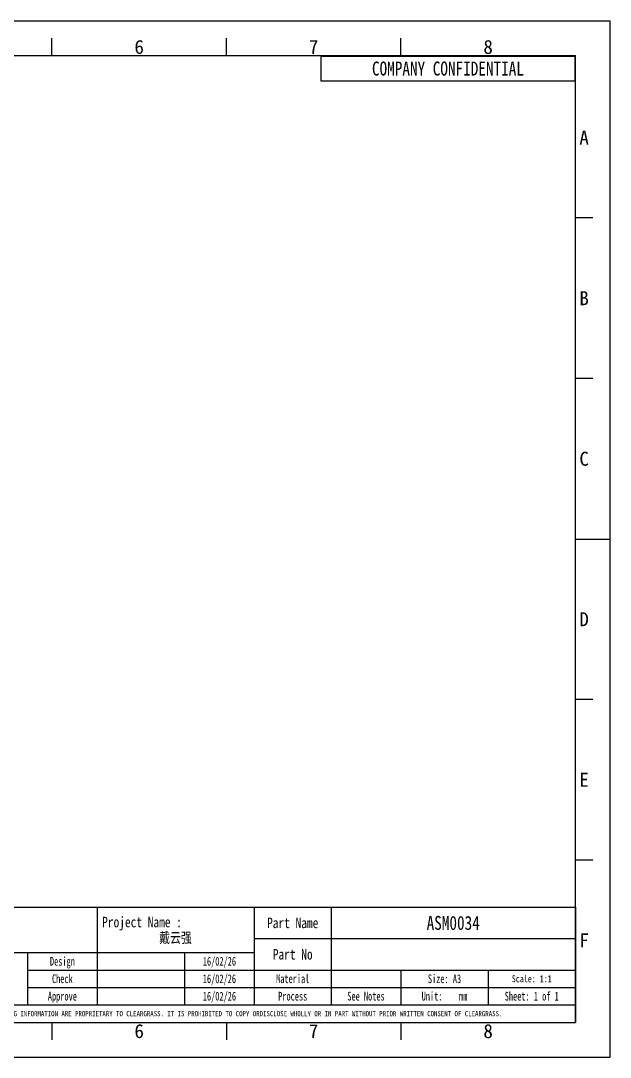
# Model space of a CAD drawing. Header units: millimetres. Extents: x 0 to 420, y 0 to 297.
# Drawn here: x 251.1 to 420, y 0 to 297 of the extents above; entities that cross this region are included whole.
import ezdxf

# ---------------------------------------------------------------- set-up
doc = ezdxf.new("R2010")
doc.units = ezdxf.units.MM
doc.header["$LTSCALE"] = 23.1
doc.layers.get('0').update_dxf_attribs({"linetype": 'CONTINUOUS'})
doc.styles.get("Standard").update_dxf_attribs({"font": 'txt', "width": 0.7})
doc.styles.add('TEXTSTYLE_2', font='txt')
doc.styles.add('TEXTSTYLE_5', font='txt', dxfattribs={"width": 0.8})

msp = doc.modelspace()

# ---------------------------------------------------------------- linework, layer by layer
at = {"color": 2, "linetype": 'Continuous'}
for p, q in [((0, 297), (420, 297)), ((420, 0), (420, 297)), ((260, 287), (260, 292)), ((310, 287), (310, 292)), ((360, 287), (360, 292)), ((337.085, 286.8), (409.885, 286.8)), ((337.085, 286.8), (337.085, 279.8)), ((409.885, 286.8), (409.885, 279.8)), ((337.085, 279.8), (409.885, 279.8)), ((415, 240.5), (410, 240.5)), ((415, 194.5), (410, 194.5)), ((415, 102.5), (410, 102.5)), ((415, 56.5), (410, 56.5)), ((222.198, 43.002), (409.998, 43.002)), ((272.998, 43.002), (272.998, 15.002)), ((317.998, 43.002), (317.998, 15.002)), ((339.998, 43.002), (339.998, 15.002)), ((409.998, 43.002), (409.998, 10.002)), ((317.998, 34.002), (409.998, 34.002)), ((222.198, 30.002), (317.998, 30.002)), ((252.998, 30.002), (252.998, 15.002)), ((297.998, 30.002), (297.998, 15.002)), ((252.998, 25.002), (409.998, 25.002)), ((359.998, 25.002), (359.998, 15.002)), ((384.998, 25.002), (384.998, 15.002)), ((252.998, 20.002), (409.998, 20.002)), ((222.198, 15.002), (409.998, 15.002)), ((222.198, 10.002), (409.998, 10.002)), ((260, 10), (260, 5)), ((310, 10), (310, 5)), ((360, 10), (360, 5)), ((0, 0), (420, 0))]:
    msp.add_line(p, q, dxfattribs=at)
at = {"color": 7, "linetype": 'Continuous'}
for p, q in [((10, 287), (410, 287)), ((410, 10), (410, 287)), ((410, 148.5), (420, 148.5)), ((10, 10), (410, 10))]:
    msp.add_line(p, q, dxfattribs=at)

# ---------------------------------------------------------------- texts
at = {"color": 2, "linetype": 'Continuous', "line_spacing_factor": 0.9}
for s, insert, char_height, width, attachment_point, style in [('6', (285, 291.5), 4, 4, 2, 'TEXTSTYLE_2'), ('7', (335, 291.5), 4, 4, 2, 'TEXTSTYLE_2'), ('8', (385, 291.5), 4, 4, 2, 'TEXTSTYLE_2'), ('COMPANY CONFIDENTIAL', (373.485, 285.3), 4, 64, 2, 'TEXTSTYLE_5'), ('A', (412.5, 265.5), 4, 4, 2, 'TEXTSTYLE_2'), ('B', (412.5, 219.5), 4, 4, 2, 'TEXTSTYLE_2'), ('C', (412.5, 173.5), 4, 4, 2, 'TEXTSTYLE_2'), ('D', (412.5, 127.5), 4, 4, 2, 'TEXTSTYLE_2'), ('E', (412.5, 81.5), 4, 4, 2, 'TEXTSTYLE_2'), ('Project Name :\\P          戴云强       ', (274.398, 40.252), 3, 48, 1, 'TEXTSTYLE_5'), ('Part Name', (328.998, 40.002), 3, 21.6, 2, 'TEXTSTYLE_5'), ('ASM0034', (374.998, 40.502), 4, 22.4, 2, 'TEXTSTYLE_5'), ('F', (412.5, 35.5), 4, 4, 2, 'TEXTSTYLE_2'), ('Part No', (328.998, 31.002), 3, 16.8, 2, 'TEXTSTYLE_5'), ('DRAWING INFORMATION ARE PROPRIETARY TO CLEARGRASS. IT IS PROHIBITED TO COPY ORDISCLOSE WHOLLY OR IN PART WITHOUT PRIOR WRITTEN CONSENT OF CLEARGRASS.', (316.098, 13.252), 1.5, 178.8, 2, 'TEXTSTYLE_5'), ('6', (285, 9.5), 4, 4, 2, 'TEXTSTYLE_2'), ('7', (335, 9.5), 4, 4, 2, 'TEXTSTYLE_2'), ('8', (385, 9.5), 4, 4, 2, 'TEXTSTYLE_2')]:
    msp.add_mtext(s, dxfattribs=dict(at, insert=insert, char_height=char_height, width=width, attachment_point=attachment_point, style=style))
at = {"color": 2, "linetype": 'Continuous', "attachment_point": 2, "line_spacing_factor": 0.9}
for s, insert, char_height, width in [('Design', (262.998, 28.752), 2.5, 10.5), ('16/02/26 ', (307.998, 28.752), 2.5, 15.75), ('Check', (262.998, 23.752), 2.5, 8.75), ('16/02/26 ', (307.998, 23.752), 2.5, 15.75), ('Material', (328.998, 23.752), 2.5, 14), ('Size: A3', (372.498, 23.752), 2.5, 14), ('Scale: 1:1', (397.498, 23.502), 2, 14), ('Approve', (262.998, 18.752), 2.5, 12.25), ('16/02/26 ', (307.998, 18.752), 2.5, 15.75), ('Process', (328.998, 18.752), 2.5, 12.25), ('See Notes', (349.998, 18.752), 2.5, 15.75), ('Unit:    mm', (372.498, 18.752), 2.5, 19.25), ('Sheet: 1 of 1', (397.498, 18.752), 2.5, 22.75)]:
    msp.add_mtext(s, dxfattribs=dict(at, insert=insert, char_height=char_height, width=width))

doc.saveas('drawing.dxf')
